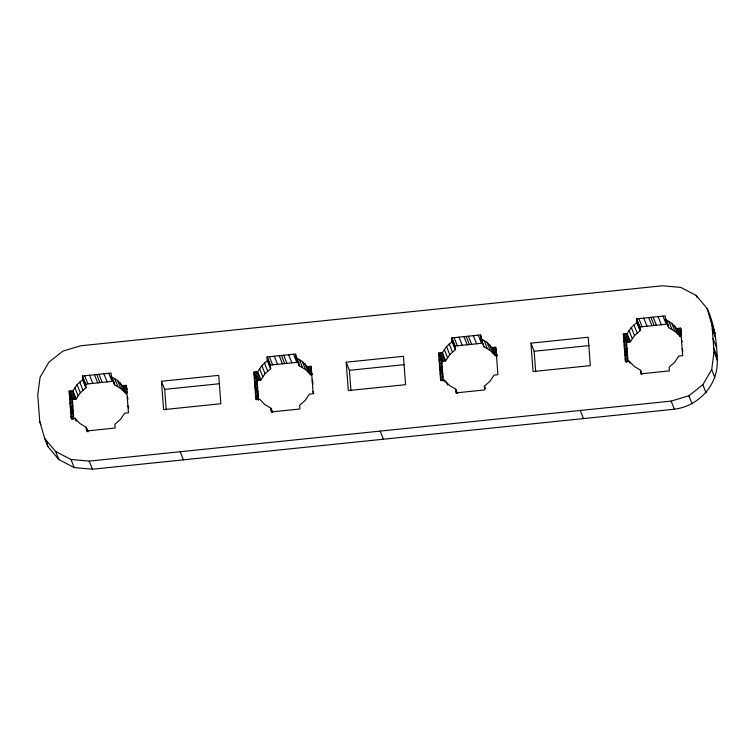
<?xml version="1.0" encoding="UTF-8"?>
<svg xmlns="http://www.w3.org/2000/svg" width="755" height="755" viewBox="0 0 755 755"><rect width="100%" height="100%" fill="white"/><g stroke="black" fill="none" stroke-linecap="round" stroke-linejoin="round"><path stroke-width="1.13" d="M44.658 438.4L55.615 451.481L71.008 459.474L89.241 461.107L671.157 401.094L688.871 395.752L702.839 384.739L711.682 369.62L714.022 351.981L712.031 325.367L707.105 308.474L696.157 295.403L680.765 287.41L662.531 285.777L80.615 345.79L62.901 351.122L48.933 362.145L40.09 377.264L37.75 394.903L39.741 421.516L44.658 438.4L47.895 446.526L58.843 459.597L74.235 467.59L92.469 469.223L674.385 409.21C698.601 406.218 718.383 384.871 717.25 360.097C716.835 342.392 714.636 324.688 707.105 308.474M72.952 390.826L69.12 391.222L72.348 399.338L76.189 398.942L72.952 390.826L77.086 384.663L82.682 379.671L82.408 375.99L111.042 373.045L111.315 376.726L114.552 384.842L120.809 388.608L126.387 393.77L123.159 385.645M76.189 398.942L80.313 392.779L85.919 387.796L85.645 384.116L82.408 375.99M257.691 371.771L253.859 372.168L257.087 380.284L260.919 379.897L257.691 371.771L261.815 365.609L267.421 360.626L267.147 356.945L295.781 353.991L296.054 357.672L299.282 365.788L305.539 369.554L310.522 374.782L312.438 374.584M260.919 379.897L265.052 373.725L270.649 368.742L270.375 365.061L267.147 356.945M442.421 352.727L438.589 353.123L441.817 361.239L445.648 360.843L442.421 352.727L446.554 346.564L452.151 341.571L451.877 337.891L480.51 334.937L481.322 336.966M445.648 360.843L449.782 354.68L455.388 349.688L455.105 346.007L451.877 337.891M627.16 333.672L623.328 334.069L626.556 342.185L630.387 341.788L627.16 333.672L631.284 327.51L636.89 322.527L636.616 318.846L665.249 315.892L665.523 319.573L668.751 327.689L675.008 331.454L680.585 336.617L677.358 328.491M630.387 341.788L634.521 335.626L640.117 330.643L639.844 326.962L636.616 318.846M438.589 353.123L440.646 380.614L444.478 380.218L449.461 385.446L455.718 389.212L455.992 392.893L484.625 389.939L484.351 386.258L489.948 381.275L494.081 375.103L497.913 374.716L495.856 347.215L492.024 347.611L487.041 342.383L480.784 338.618L480.51 334.937M85.645 384.116L112.042 381.388L108.805 373.272M270.375 365.061L299.008 362.107M455.105 346.007L481.501 343.289L478.274 335.173M639.844 326.962L666.24 324.235L663.013 316.118M161.457 381.256L218.723 375.348L220.847 403.736L163.58 409.635L161.457 381.256L164.684 389.372L166.213 409.805M346.186 362.202L403.453 356.294L405.577 384.682L348.31 390.59L346.186 362.202L349.423 370.318L350.952 390.76M530.925 343.148L588.192 337.24L590.316 365.628L533.049 371.536L530.925 343.148L534.153 351.264L535.682 371.705M111.315 376.726L117.572 380.482L122.555 385.711L126.387 385.314L128.444 412.815L124.613 413.211L120.479 419.374L114.883 424.357L115.156 428.038L86.523 430.992L86.249 427.311L79.992 423.546L75.009 418.327L71.178 418.723L69.12 391.222M296.054 357.672L302.311 361.437L307.294 366.656L311.126 366.26L313.183 393.761L309.352 394.157L305.218 400.32L299.612 405.312L299.895 408.993L271.262 411.937L270.979 408.257L264.722 404.501L259.748 399.272L255.917 399.669L253.859 372.168M665.523 319.573L671.78 323.329L676.763 328.557L680.595 328.161L681.397 330.19M164.684 389.372L219.62 383.71M349.423 370.318L404.35 364.656M534.153 351.264L589.079 345.601M480.784 338.618L484.021 346.743L490.278 350.499L495.252 355.728L497.167 355.53L493.94 347.413M642.061 374.216L640.448 370.158L634.191 366.392L629.217 361.173L625.376 361.57L623.328 334.069M712.031 325.367L715.259 333.483M712.342 329.529L715.57 337.645M696.157 295.403L696.959 297.432M713.022 338.674L716.259 346.79M713.711 347.819L716.939 355.935M714.022 351.981L717.25 360.097M711.682 369.62L714.909 377.736M702.839 384.739L706.067 392.855M679.991 328.227L681.208 331.266M680.755 330.312L681.557 332.342M678.679 328.359L681.501 335.465M681.463 339.759L682.265 341.788M676.763 328.557L679.991 336.673M674.451 325.782L677.679 333.899M682.133 348.782L682.945 350.82M671.78 323.329L675.008 331.454M668.788 321.252L672.016 329.369M665.787 318.742L668.619 325.849M665.476 318.997L668.751 327.689M658.086 316.628L661.314 324.744M688.871 395.752L692.099 403.878M653.169 317.138L656.397 325.254M650.933 317.364L654.16 325.481M648.696 317.6L651.924 325.716M643.77 318.1L646.997 326.226M638.853 318.61L642.08 326.726M671.157 401.094L674.385 409.21M636.654 319.412L639.881 327.538M636.748 320.686L639.976 328.802M636.842 321.951L640.07 330.067M636.89 322.527L640.117 330.643M633.917 324.848L637.154 332.964M631.284 327.51L634.521 335.626M629.019 330.464L632.246 338.58M626.556 333.738L629.783 341.855M640.495 370.733L641.703 373.782M640.589 371.998L641.391 374.027M625.244 333.87L628.471 341.987M623.923 334.003L627.15 342.128M623.488 336.22L626.716 344.337M623.838 340.939L627.065 349.065M624.187 345.667L627.424 353.784M624.347 347.819L627.584 355.935M629.217 361.173L630.019 363.202M624.508 349.961L627.745 358.087M624.866 354.69L627.698 361.796M625.216 359.418L626.433 362.466M580.227 410.475L583.464 418.591M495.261 347.272L496.469 350.32M496.375 354.086L497.177 356.115M492.628 347.545L495.856 355.662M492.024 347.611L495.252 355.728M489.712 344.827L492.94 352.944M487.041 342.383L490.278 350.499M484.059 340.307L487.286 348.423M480.558 335.513L481.36 337.542M480.652 336.777L482.266 340.835M480.746 338.042L484.021 346.743M473.357 335.682L476.584 343.799M468.43 336.183L471.658 344.308M466.194 336.419L469.421 344.535M484.351 386.258L485.154 388.287M484.389 386.834L485.201 388.863M463.957 336.645L467.185 344.761M459.04 337.155L462.268 345.271M454.114 337.664L457.341 345.781M451.924 338.466L455.152 346.583M452.018 339.731L455.246 347.847M452.113 340.996L455.341 349.112M452.151 341.571L455.388 349.688M449.187 343.902L452.415 352.019M446.554 346.564L449.782 354.68M444.289 349.518L447.517 357.634M441.826 352.783L445.054 360.899M455.718 389.212L457.332 393.27M455.756 389.788L456.973 392.827M455.85 391.052L456.662 393.081M440.505 352.925L443.732 361.041M439.183 353.057L442.421 361.173M438.749 355.265L441.977 363.382M439.108 359.993L442.336 368.11M439.457 364.722L442.685 372.838M446.79 383.002L447.602 385.031M439.618 366.864L442.845 374.99M444.478 380.218L445.29 382.257M439.778 369.016L443.006 377.132M440.137 373.744L442.959 380.85M440.486 378.472L441.298 380.501M380.199 431.096L383.427 439.221M310.522 366.326L311.334 368.355M309.21 366.458L312.032 373.565M307.889 366.6L311.117 374.716M307.294 366.656L310.522 374.782M312.155 380.01L312.957 382.039M312.315 382.162L313.117 384.191M304.982 363.882L308.21 371.998M302.311 361.437L305.539 369.554M313.023 391.618L313.825 393.648M299.32 359.352L302.547 367.477M295.913 355.832L298.744 362.938M296.007 357.096L299.244 365.212M293.544 354.218L296.772 362.343M288.618 354.727L291.855 362.844M283.701 355.237L286.928 363.353M281.464 355.463L284.692 363.589M279.227 355.699L282.455 363.816M274.301 356.209L277.529 364.325M269.384 356.709L272.612 364.835M267.185 357.521L270.422 365.637M267.279 358.785L270.517 366.902M267.374 360.05L270.611 368.166M267.421 360.626L270.649 368.742M264.448 362.947L267.685 371.073M261.815 365.609L265.052 373.725M259.55 368.563L262.787 376.679M257.087 371.837L260.324 379.954M270.979 408.257L272.602 412.324M271.026 408.832L272.234 411.881M271.12 410.097L271.932 412.136M255.775 371.97L259.003 380.095M254.454 372.111L257.682 380.227M254.02 374.32L257.247 382.436M254.369 379.048L257.597 387.164M254.728 383.766L257.955 391.892M254.888 385.918L258.116 394.034M255.048 388.07L258.276 396.186M255.398 392.798L258.229 399.895M255.756 397.517L256.558 399.546M180.162 451.726L183.399 459.852M125.792 385.38L127.359 389.495M124.471 385.512L127.302 392.619M127.255 396.913L128.067 398.942M122.555 385.711L125.783 393.827M120.243 382.927L123.471 391.052M127.935 405.935L128.737 407.964M117.572 380.482L120.809 388.608M114.59 378.406L117.818 386.522M113.203 379.954L114.411 383.002M111.278 376.15L114.552 384.842M103.888 373.782L107.116 381.898M98.962 374.291L102.199 382.407M96.725 374.518L99.962 382.634M94.488 374.744L97.725 382.87M89.571 375.254L92.799 383.38M84.645 375.764L87.882 383.88M82.455 376.566L85.683 384.691M82.55 377.83L85.777 385.956M82.644 379.104L85.872 387.221M82.682 379.671L85.919 387.796M79.719 382.002L82.946 390.118M77.086 384.663L80.313 392.779M74.82 387.617L78.048 395.733M72.357 390.892L75.585 399.008M86.249 427.311L87.863 431.369M86.287 427.887L87.91 431.945M86.381 429.151L87.193 431.18M71.036 391.024L74.273 399.14M69.724 391.156L72.952 399.282M69.281 393.364L72.518 401.49M69.639 398.093L72.867 406.218M69.989 402.821L73.216 410.937M70.149 404.973L73.377 413.089M75.009 418.327L76.227 421.365M70.309 407.115L73.537 415.241M70.668 411.843L73.49 418.95M89.241 461.107L92.469 469.223M71.017 416.571L72.225 419.62M71.008 459.474L74.235 467.59M55.615 451.481L58.843 459.597M39.741 421.516L40.949 424.555M46.253 440.892L47.895 446.526M680.595 328.161L682.652 355.662L678.811 356.058L674.687 362.221L669.081 367.204L669.355 370.884L640.721 373.838L640.448 370.158M626.556 342.185L628.028 361.862M441.817 361.239L443.289 380.916M299.15 363.948L299.282 365.788M257.087 380.284L258.559 399.971M72.348 399.338L73.82 419.016"/></g></svg>
